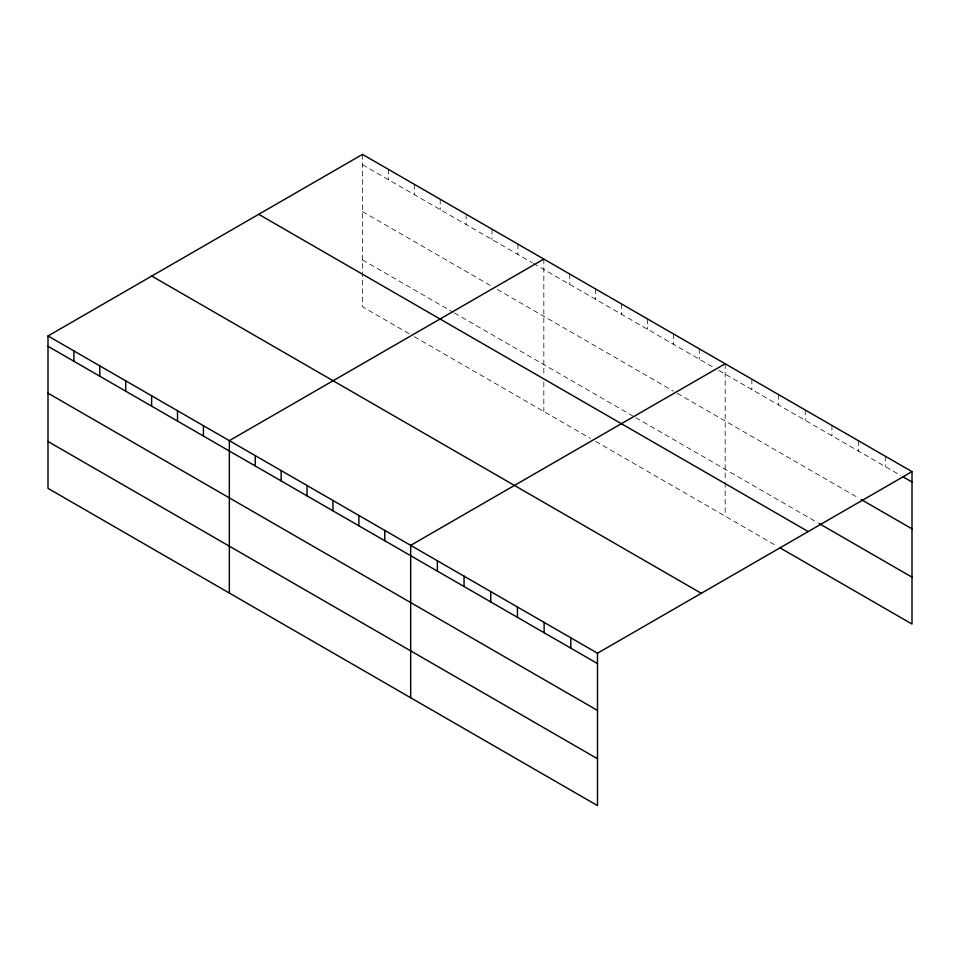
<?xml version="1.0" encoding="UTF-8"?>
<svg xmlns="http://www.w3.org/2000/svg" width="960" height="960" viewBox="0 0 960 960"><rect width="100%" height="100%" fill="white"/><g stroke="black" fill="none" stroke-linecap="round" stroke-linejoin="round"><path stroke-width="0.72" stroke-dasharray="4.8 3.6" d="M362.496 164.736L532.176 262.692M533.472 263.448L713.508 367.392M718.692 370.38L900.564 475.38M362.496 211.608L492.012 286.392M497.196 289.38L673.356 391.08M677.244 393.324L858.624 498.048M362.496 259.908L453.156 312.252M454.452 312.996L634.5 416.952M635.796 417.696L817.944 522.864M409.116 333.708L362.496 306.78L362.496 274.56M414.3 336.696L590.46 438.396M595.644 441.384L777.276 546.252M885.312 456.24L885.312 466.584M858.624 440.832L858.624 451.176M831.924 425.424L831.924 435.756M805.236 410.016L805.236 420.348M778.548 394.596L778.548 404.94M751.86 379.188L751.86 389.532M725.172 363.78L725.172 481.008M725.172 482.484L725.172 516.168M699.264 348.828L699.264 359.172M673.356 333.864L673.356 344.208M647.448 318.912L647.448 329.256M621.54 303.96L621.54 314.292M595.644 288.996L595.644 299.34M569.736 274.044L569.736 284.388M543.828 259.092L543.828 376.32M543.828 382.176L543.828 411.48M517.92 244.128L517.92 254.472M492.012 229.176L492.012 239.52M466.116 214.224L466.116 224.556M440.208 199.26L440.208 209.604M414.3 184.308L414.3 194.652M388.392 169.344L388.392 179.688M362.496 154.392L362.496 273.084"/><path stroke-width="1.44" d="M597.504 710.436L597.504 653.22L48 335.964L48 488.352L597.504 805.608L597.504 710.436L48 393.18M779.82 547.728L912 624.036L912 471.648L362.496 154.392L48 335.964M543.828 259.092L229.344 440.652L229.344 593.04M725.172 363.78L410.676 545.352L410.676 697.74M597.504 653.22L912 471.648M903.108 476.856L912 481.992M861.156 499.512L912 528.864M819.216 523.596L912 577.164M258.708 214.308L808.224 531.564M151.776 276.048L701.292 593.304M48 346.308L597.504 663.564M48 441.48L597.504 758.736M570.816 637.812L570.816 648.144M544.128 622.404L544.128 632.736M517.44 606.984L517.44 617.328M490.752 591.576L490.752 601.92M464.052 576.168L464.052 586.512M437.364 560.76L437.364 571.104M384.768 530.4L384.768 540.732M358.86 515.436L358.86 525.78M332.964 500.484L332.964 510.828M307.056 485.532L307.056 495.864M281.148 470.568L281.148 480.912M255.24 455.616L255.24 465.948M203.436 425.7L203.436 436.044M177.528 410.748L177.528 421.08M151.62 395.784L151.62 406.128M125.712 380.832L125.712 391.176M99.816 365.88L99.816 376.212M73.908 350.916L73.908 361.26"/></g></svg>
